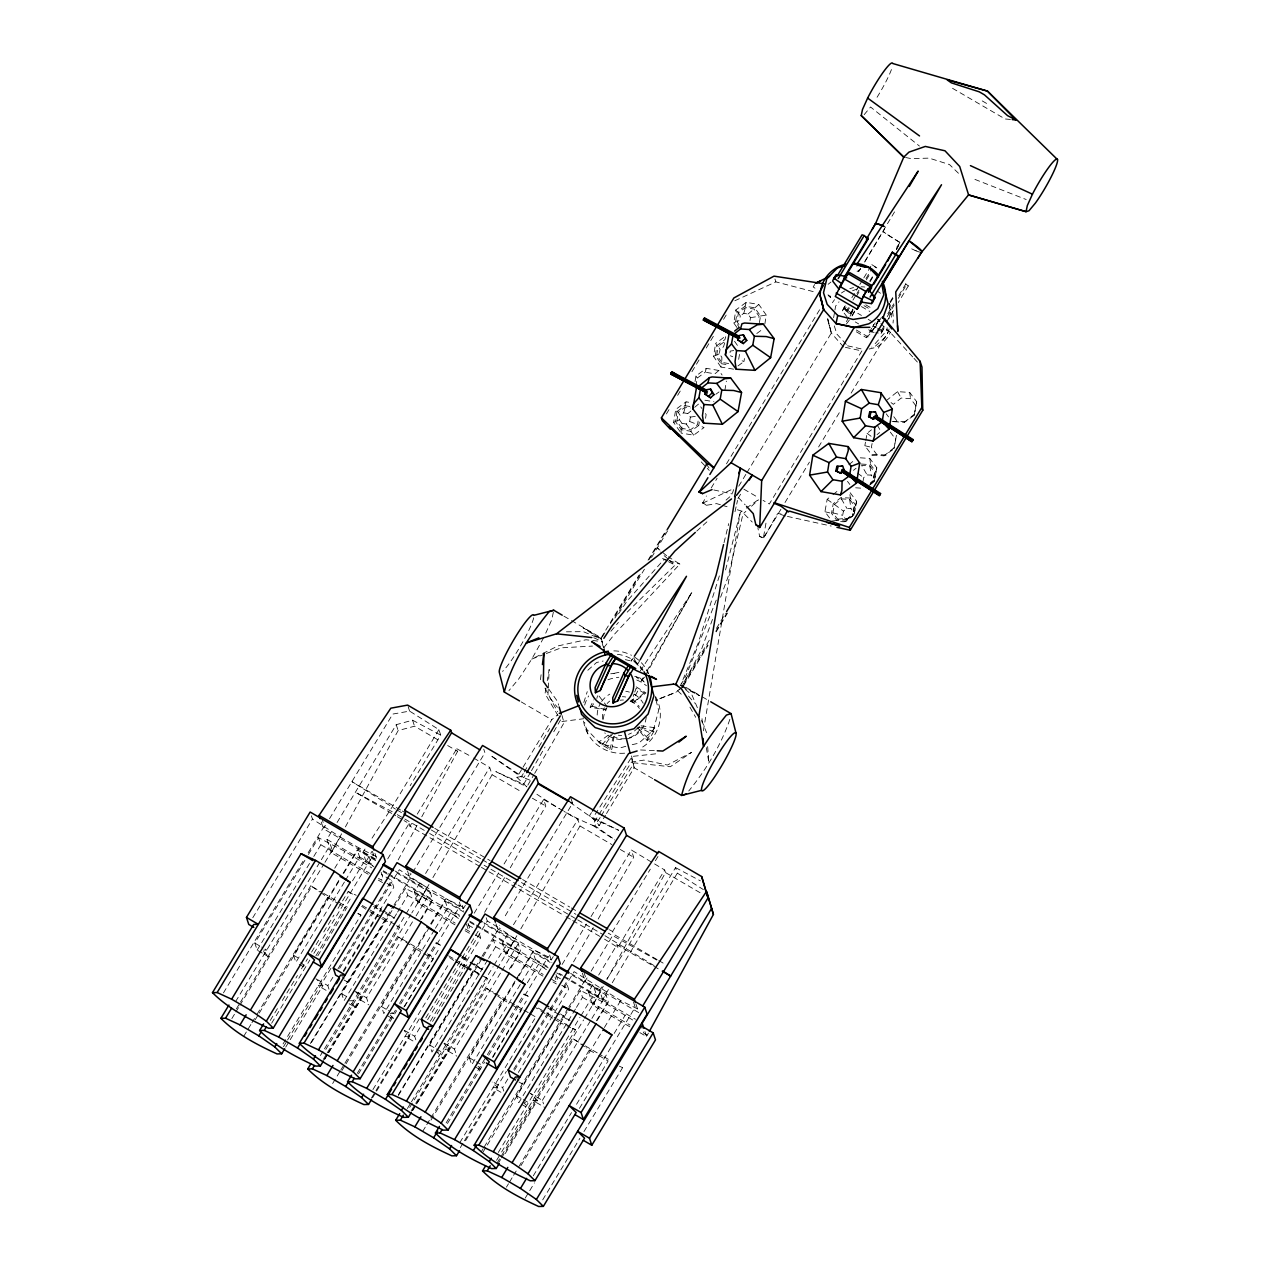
<?xml version="1.0" encoding="UTF-8"?>
<svg xmlns="http://www.w3.org/2000/svg" width="1270" height="1270" viewBox="0 0 1270 1270"><rect width="100%" height="100%" fill="white"/><g stroke="black" fill="none" stroke-linecap="round" stroke-linejoin="round"><path stroke-width="0.75" stroke-dasharray="5 3.75" d="M698.103 421.084L697.532 424.625L690.467 429.831L681.895 428.387L681.958 423.323L679.45 419.735L680.149 415.401L678.228 412.321L685.292 407.114L690.451 407.972M728.662 363.537L721.789 362.379L721.852 357.299L719.344 353.727L720.042 349.377L718.137 346.313L725.202 341.106L723.535 346.805L720.042 349.377M681.133 429.657L681.069 433.07L693.69 435.181L704.056 427.53L698.786 425.402L690.817 431.276L681.133 429.657L675.418 421.481L677.005 411.543L675.703 409.464L686.086 401.812L689.689 402.415M733.584 369.173L720.979 367.062L721.042 363.649L715.327 355.473L716.915 345.535L715.597 343.471L725.98 335.804L724.884 339.661L716.915 345.535M548.195 689.832L547.926 695.389L557.403 707.279M548.291 687.975L549.196 669.449L547.259 680.641M540.448 679.688L541.433 672.132M680.006 431.546L673.624 422.418L675.703 409.464M681.895 428.387L676.815 421.132L678.228 412.321M695.039 381.556L695.928 375.999L706.31 368.348L718.915 370.475L722.106 375.031M681.958 423.323L686.181 424.021L689.673 421.465L690.356 417.116L687.864 413.544L683.625 412.829L680.149 415.401M695.912 386.35L697.246 378.079L695.928 375.999M698.786 425.402L699.31 422.084M720.979 367.062L713.534 356.41L715.597 343.471M705.548 418.29L706.136 414.591L702.945 410.019M721.789 362.379L716.725 355.124L718.137 346.313M736.949 327.501L733.758 322.945L735.838 309.991L746.204 302.339L758.825 304.467L766.27 315.103L764.492 326.199M724.884 390.366L726.361 381.111M740.315 328.819L735.552 322.008L737.14 312.071L735.838 309.991M738.981 324.564L736.949 321.659L738.362 312.833L745.426 307.626L754.015 309.07L759.079 316.325L758.523 319.849M738.362 312.833L740.283 315.912L739.584 320.262L736.949 321.659M739.473 354.425L738.68 359.394L743.966 361.521L744.553 357.822M750.03 320.532L750.491 317.627L747.998 314.055L743.76 313.341L740.283 315.912M759.444 322.612L760.508 315.992L754.793 307.816L745.109 306.197L737.14 312.071M703.374 730.806L740.299 512.35L744.839 509.159M545.989 688.102L545.02 693.69L559.594 718.264M833.612 317.738L834.612 311.928M834.946 309.991L835.612 306.118L838.994 301.847M765.969 523.145L763.286 538.464L759.635 536.337L757.825 527.653M608.155 735.187L598.98 741.966L601.917 744.871L609.806 749.475L611.775 749.427L614.426 734.79M829.596 517.938L824.928 511.715L827.183 499.316L831.548 495.808M849.122 518.668L845.042 518.414L842.693 515.287L843.439 511.111L846.868 508.365L850.948 508.619L853.313 511.762L852.551 515.922L849.122 518.668L845.947 519.747L837.66 519.208L832.882 512.874L834.422 504.428L841.359 498.84L849.646 499.38L854.424 505.73L852.551 515.922M892.651 449.818L884.015 455.819L871.839 455.041L864.822 445.706L865.473 442.166M865.791 440.404L867.077 433.308L871.458 429.8M854.393 512.874L856.567 501.237L849.551 491.903L850.392 498.11L855.774 505.269M862.917 481.806L863.663 477.647L867.092 474.901L871.188 475.155L873.538 478.282L874.665 472.25L869.871 465.915L861.6 465.36L867.092 474.901M870.363 484.457L874.284 481.314L876.792 467.757L869.775 458.438L857.615 457.644M893.953 448.77L896.461 435.229L894.223 447.611L884.015 455.819M893.81 421.672L904.24 422.354L914.194 415.306L916.702 401.749L909.685 392.43L897.509 391.636L887.317 399.844M854.059 514.779L846.217 521.081L836.882 520.462L831.501 513.318L833.231 503.809L841.057 497.507L850.392 498.11M856.567 501.237L854.313 513.62L844.121 521.827L840.629 521.605M886.127 455.073L876.776 454.454L871.395 447.31L872.093 443.5M869.363 485.203L872.776 482.441L874.665 472.25M874.284 481.314L876.792 467.757M914.194 415.306L916.702 401.749M853.313 511.762L854.424 505.73M872.776 482.441L873.125 480.695L870.347 482.933M553.371 612.14L551.767 619.776L545.306 634.111M729.869 719.344C720.931 745.363 706.136 769.683 688.753 791.004M734.981 511.746L736.267 506.063M736.695 504.158L737.553 500.38M912.685 356.918L888.794 330.835L886.889 330.422L887.333 325.707M888.984 318.595L890.635 311.467L889.286 306.165M724.027 542.671L728.71 523.605M596.852 698.405L597.503 695.801M654.764 727.694L650.621 733.123L638.715 726.98L637.842 728.789L647.081 740.378L649.033 739.442L653.78 731.599L654.764 727.694L639.747 725.63M725.567 569.928L740.299 512.35M609.806 749.475L613.41 736.632M677.005 411.543L684.975 405.67L686.086 401.812M697.246 378.079L705.215 372.205L706.31 368.348M745.109 306.197L746.204 302.339M683.625 412.829L685.292 407.114M743.76 313.341L745.426 307.626M719.36 575.897L698.341 642.683L680.545 685.387L691.975 695.007L697.389 707.755M583.787 702.532L587.248 691.642M732.472 493.157L733.6 489.585M889.079 328.978L886.698 335.899L875.252 346.281L871.696 347.139M636.191 686.864L645.938 692.912L633.412 702.58L631.444 701.421L634.079 693.96M634.746 692.086L636.079 688.356L643.969 692.96L645.938 692.912M712.486 619.395L700.992 650.78L682.212 686.054M720.598 597.233L728.043 576.929L743.029 513.937L745.855 511.381M716.248 600.139L686.117 675.386L681.434 683.927M842.407 310.88L845.931 304.451L842.407 310.88L848.82 319.119M850.011 316.182L853.996 309.07M874.141 332.391L870.664 331.867L873.046 325.993L877.713 319.024L880.015 321.691M881.11 333.438L884.634 327.025L881.11 333.438L875.887 332.661M607.044 707.676L605.377 709.866L590.169 707.184L593.693 699.929M605.377 709.866L606.25 708.057M647.081 740.378L650.621 733.123M876.57 324.263L879.935 317.357M896.445 249.587L900.065 242.522A27.368 3.238 31.2 0 1 883.19 231.616A27.321 3.175 31.2 0 0 888.333 235.188M633.905 702.564L632.222 701.405L639.239 688.261M896.382 249.428L900.065 242.522L894.524 250.301M846.407 321.643L852.741 310.039M856.361 331.819L866.457 337.709L873.697 324.437M368.189 874.22L331.279 852.694L341.63 833.787M345.408 826.897L398.145 730.583L414.544 726.202L439.404 740.696M398.177 859.885L417.052 825.421M421.767 816.8L457.629 751.332L456.787 748.744L417.068 814.435M629.777 1026.763L592.868 1005.237L603.25 986.282M607.012 979.392L665.512 872.553L664.67 869.982L631.301 849.979L590.582 917.337M639.842 1032.637L646.557 1036.542L648.43 1033.097M854.631 311.007L852.011 315.77L843.994 309.197M640.286 659.559L637.413 664.75L633.174 656.908L631.158 661.114L633.285 657.86M543.687 637.699L531.686 659.241L518.97 678.609L508.952 690.626M644.509 677.132L641.128 681.212L636.333 676.958M645.477 675.402L691.785 592.487L638.508 673.64M372.856 865.68L366.046 861.695L371.808 851.551M563.515 976.852L602.663 999.68L608.425 989.52M612.267 982.758L677.339 873.141L675.529 867.616L628.698 945.086L606.854 978.948M641.128 681.212L643.08 677.799M646.97 670.973L691.785 592.487M530.495 772.398L523.7 784.257L495.84 771.62L526.844 786.876M531.463 770.715L545.036 746.998M553.768 731.758L560.562 719.899M455.025 924.862L418.116 903.335L428.974 884.476M432.911 877.618L492.109 774.732L489.712 767.413L473.011 757.666M484.632 912.352L505.349 876.348M510.286 867.775L545.798 806.037L543.655 799.513L503.73 864.521M542.941 976.122L506.016 954.596L516.874 935.736M520.811 928.878L580.009 825.992L577.882 819.467L564.197 811.482M573.516 961.898L593.249 927.608M598.186 919.035L633.698 857.298L631.301 849.979M894.54 211.899L864.505 262.017M527.812 785.193L533.686 775.065M534.67 773.382L564.039 722.789L561.975 715.423M523.272 773.636L521.319 776.986L490.537 755.428L523.827 777.653L525.796 774.319M524.256 771.969L527.193 766.953M538.909 746.903L549.672 728.52M570.976 798.37L572.579 803.259L503.634 918.543M252.793 917.734L312.452 819.055L311.293 815.546M223.456 992.886L304.117 859.441M308.166 852.757L324.342 825.992L322.04 818.975M374.952 853.376L377.126 860.044L323.437 828.738L325.469 825.373M329.549 818.642L392.748 714.073L409.607 711.105L438.912 729.631L440.722 735.155L410.178 785.685M262.255 953.103L257.159 950.135L254.857 943.102L307.435 856.139M308.435 854.456L318.548 837.74L344.932 851.36L371.681 867.839M257.159 950.135L312.753 858.139M313.769 856.472L320.85 844.756L318.548 837.74M331.279 852.694L326.914 839.343L333.01 829.246M337.074 822.515L396.224 724.678L412.575 720.201L440.722 735.155M235.601 1001.585L320.342 861.393M321.342 859.726L330.438 844.677L332.74 851.694M236.363 1008.888L239.427 1003.84M240.443 1002.157L323.961 863.997M324.977 862.314L340.249 837.041L312.452 819.055M231.854 1018.588L234.871 1013.603M235.887 1011.936L238.903 1006.951M239.903 1005.284L311.753 886.412L321.929 892.334M334.756 868.22L344.932 851.36M243.745 1036.272L250.92 1024.43M251.936 1022.731L256.032 1015.952M257.048 1014.27L327.676 897.446L321.31 893.032M344.408 882.031L295.878 962.311L293.576 955.278L339.074 880.015M343.122 873.331L357.267 849.916L375.952 860.806M255.159 1019.842L258.207 1014.793M259.223 1013.111L339.693 879.999M343.757 873.268L359.045 847.995L378.619 857.647M345.408 880.348L359.569 856.948L357.267 849.916M438.912 729.631L392.081 807.117L370.237 840.962M352.52 880.856L363.728 862.314M270.288 1020.413L278.336 1007.11M282.353 1000.458L297.434 975.519M301.45 968.867L307.515 958.85M311.579 952.119L319.707 938.657M323.786 931.942L333.947 915.114M338.01 908.383L348.186 891.556L356.235 895.271M271.637 1023.239L309.832 960.041M313.88 953.357L373.523 854.678L371.221 847.646M315.912 955.786L350.488 898.588M317.802 955.802L346.456 908.399L339.63 904.415M387.715 858.885L409.067 823.547L404.035 820.61M479.79 866.41L409.956 826.23L411.988 822.849M283.051 1043.94L360.95 915.083L357.553 913.114M283.496 1046.75L286.56 1041.686M287.576 1039.987L331.597 967.184M666.417 413.941L670.496 407.178M677.64 395.351L681.72 388.604M691.928 371.713L699.087 359.886M706.231 348.059L713.375 336.233M723.582 319.341L727.678 312.579M285.702 1047.147L322.897 985.615L315.944 978.71M328.978 989.171L327.835 985.647L332.883 977.297M337.947 968.931L391.525 880.285L381.333 874.347M339.646 968.375L399.304 869.712L427.101 887.666L411.813 912.94M343.265 970.931L393.811 887.317L391.525 880.285M343.599 971.852L381.46 909.209L374.634 905.224M465.36 905.319L463.328 908.685L409.639 877.379L411.67 874.014M412.686 872.331L484.934 752.792L483.743 749.141M310.309 1043.527L392.986 906.748M394.002 905.065L411.178 876.633L410.035 873.125M311.499 1042.479L385.175 920.575L390.001 922.798M396.573 913.797L344.011 1000.776L341.709 993.743L392.255 910.114M393.271 908.447L405.4 888.381L431.784 902.002L421.592 918.861M397.589 912.13L407.702 895.398L405.4 888.381M418.116 903.335L414.401 891.984L420.513 881.888M425.593 873.474L489.712 767.413M320.421 1055.545L323.437 1050.56M324.453 1048.893L405.162 915.384M406.162 913.701L417.29 895.318L419.576 902.335M325.803 1049.465L399.669 927.259L396.272 925.29M323.215 1059.529L326.263 1054.481M327.279 1052.798L410.797 914.638M324.421 1059.323L327.438 1054.338M328.438 1052.671L361.617 997.791L354.663 990.902M324.739 1059.244L327.755 1054.259M328.755 1052.592L398.605 937.038L425.736 952.865M367.697 1001.347L366.554 997.823L415.084 917.559M416.084 915.876L430.244 892.461L394.605 871.68M420.402 919.559L432.546 899.493L430.244 892.461M602.98 646.176L601.107 637.842L638.873 575.358M648.049 560.165L666.433 529.765M814.657 284.528L813.197 286.956L817.975 290.227M526.685 786.765L516.922 777.351L522.033 768.89M523.065 767.191L551.751 719.725L557.768 714.677M602.297 637.016L605.345 631.968M610.425 623.554L641.985 571.357M649.097 559.578L666.401 530.955M332.645 1083.532L339.804 1071.674M340.82 1069.991L343.9 1064.911M344.916 1063.212L414.512 948.087L411.337 945.88M614.902 618.045L644.414 569.214M651.542 557.435L667.829 530.495M341.995 1070.483L345.059 1065.435M346.075 1063.752L426.529 930.64M430.609 923.893L445.881 898.62L465.471 908.288M434.372 929.973L383.826 1013.587L381.524 1006.57L445.214 901.192L463.899 912.082M435.388 928.291L447.516 908.225L445.214 901.192M439.356 931.497L450.564 912.955L458.518 918.48M357.235 1073.356L395.462 1010.142M399.526 1003.411L436.134 942.848L442.579 945.817M720.392 504.746L716.629 503.618L706.374 505.285L702.723 503.142L706.39 495.983M711.248 487.934L717.106 478.266M726.488 463.836L821.103 307.292M358.489 1073.88L396.684 1010.682M400.733 1003.999L460.375 905.319L458.073 898.287M403.86 1007.062L438.436 949.865M404.638 1006.443L433.292 959.04L414.512 948.087M590.169 707.184L592.106 706.247L594.947 701.532M864.616 262.08L884.682 228.87M474.202 913.193L498.618 872.855M372.92 1089.596L447.786 965.724M853.059 309.896L851.059 313.214L847.392 311.261L844.852 309.277L846.852 305.959M851.852 297.704L858.837 286.131M859.838 284.48L862.838 279.527M863.838 277.876L870.839 266.303M738.743 486.172L745.855 474.393M746.871 472.71L831.294 333.058L827.675 318.818M844.852 309.277L846.979 309.991L848.979 306.689M852.964 300.085L855.964 295.116M856.964 293.465L858.965 290.163M865.949 278.59L871.95 268.684M371.443 1098.042L419.544 1018.461M847.392 311.261L849.392 307.943M856.377 296.386L859.377 291.417M866.362 279.844L870.363 273.24M372.554 1097.788L375.571 1092.803M376.571 1091.136L409.734 1036.256L404.177 1030.732M851.059 313.214L852.805 309.118M869.791 281.019L872.792 276.066M870.045 281.797L873.046 276.844M415.83 1039.812L414.687 1036.288L420.751 1026.255M425.799 1017.905L478.377 930.926L480.663 937.958L430.117 1021.572M852.011 315.992L854.726 311.515L861.441 315.436M427.609 1019.683L487.267 921.004L486.108 917.48M432.562 1021.445L468.392 962.184M553.26 956.58L551.228 959.945L497.538 928.64L499.57 925.274M398.272 1094.819L480.965 958.04M481.965 956.374L499.158 927.941L487.267 921.004M398.415 1095.454L473.123 971.852L479.568 974.836M487.569 960.072L431.975 1052.068L429.673 1045.035L482.251 958.072M483.251 956.405L493.363 939.673L519.747 953.31L509.572 970.153M488.585 958.405L495.665 946.706L493.363 939.673M506.016 954.596L502.317 943.245L509.429 931.466M513.493 924.735L577.882 819.467M866.457 337.709L872.061 331.724L881.142 316.706M890.127 301.831L894.128 295.212M881.396 317.484L875.395 327.39L875.141 326.612M890.381 302.609L893.381 297.64M861.885 350.901L769.334 504L763.079 500.364M407.4 1108.504L410.416 1103.519M411.417 1101.868L493.125 966.676M494.141 965.009L505.254 946.61L507.555 953.627M887.825 313.69L893.81 303.784M898.811 295.513L905.796 283.94L902.129 281.988M887.238 316.611L894.223 305.038M898.223 298.418L906.208 285.21L908.336 285.925L898.334 302.45M637.842 728.789L639.508 726.599M409.718 1107.408L487.617 978.551L482.521 975.582M881.348 330.549L885.349 323.945M886.349 322.294L893.35 310.721M411.178 1110.821L515.064 938.974L499.158 927.941M412.369 1110.599L415.385 1105.614M416.385 1103.947L449.564 1049.083L443.992 1043.559M412.702 1110.551L486.569 988.346L493.363 992.299M780.939 509.238L763.286 538.464L777.653 513.572L783.574 514.239M455.644 1052.624L454.501 1049.115L500.999 972.185M502.015 970.502L518.192 943.753L484.251 923.957M785.019 502.507L809.434 462.105M818.594 446.961L840.978 409.94M851.138 393.113L888.794 330.835M509.365 969.169L520.494 950.77L518.192 943.753M709.295 640.207L681.815 685.657L699.5 695.674L682.212 686.895L707.66 644.795M716.407 628.428L725.567 613.267M715.788 631.333L726.996 612.807M536.892 794.242C555.276 806.593 574.342 818.372 595.122 826.246L599.329 825.421L605.472 815.245M606.504 813.546L634.174 767.778L631.523 755.904M683.514 685.895L708.009 645.366M716.169 631.857L727.408 613.283M422.656 1131.443L425.736 1126.363M426.752 1124.664L429.816 1119.584M430.847 1117.902L502.491 999.379L497.713 996.061M430.99 1120.092L533.86 949.928L551.736 958.596M520.224 984.552L471.694 1064.832L469.408 1057.799L517.922 977.519M518.938 975.852L533.098 952.437L550.069 962.342M521.24 982.885L535.384 959.469L533.098 952.437M527.336 982.789L538.543 964.263L546.497 969.772M446.119 1122.934L486.378 1056.322M487.394 1054.64L524.002 994.077L530.447 997.061M447.469 1123.505L484.648 1061.99M488.696 1055.291L548.338 956.612M492.744 1056.624L526.304 1001.109M492.617 1057.735L521.271 1010.333L511.032 1004.364M562.102 964.454L586.518 924.084M459.883 1142.555L534.749 1018.715M460.327 1147.588L463.407 1142.508M464.423 1140.809L506.381 1071.404M465.534 1140.762L497.713 1087.549L492.141 1082.04M503.793 1091.105L502.65 1087.596L508.714 1077.547M513.763 1069.197L566.341 982.218L568.627 989.251L518.081 1072.88M514.461 1070.324L574.103 971.645L620.697 1000.569L640.286 1010.237M657.13 959.612L613.505 934.164L612.632 931.497L650.303 869.188M655.383 860.758L658.447 855.71M481.108 1152.128L483.108 1148.794M484.124 1147.128L567.801 1008.682M568.817 1007.015L586.01 978.583L583.708 971.55M638.731 1012.587L585.025 981.265L587.058 977.916M591.137 971.185L613.505 934.164M575.437 1009.047L518.827 1102.709L516.525 1095.677L567.071 1012.063M568.087 1010.38L580.215 990.314L606.6 1003.935L633.333 1020.413M483.219 1151.779L486.283 1146.699M487.315 1145L561.007 1023.096L570.659 1027.557M576.453 1007.38L582.517 997.347L580.215 990.314M592.868 1005.237L588.502 991.886L594.598 981.789M598.662 975.058L616.966 944.785L652.208 965.327M604.52 939.133L617.839 947.452L664.67 869.982M498.269 1152.509L579.977 1017.318M580.993 1015.651L592.106 997.252L594.392 1004.268M496.586 1160.304L500.618 1153.652M501.618 1151.985L575.485 1029.795L572.087 1027.811M497.014 1163.145L583.581 1019.937M584.597 1018.254L601.917 989.616M498.554 1162.86L500.555 1159.526M501.571 1157.859L573.421 1038.987L583.597 1044.924M505.269 1153.525L537.432 1100.312L530.479 1093.422L542.369 1100.36L543.528 1103.868M542.369 1100.36L590.899 1020.08M591.915 1018.397L606.06 994.981L570.42 974.201M596.408 1020.794L606.6 1003.935M597.233 1020.413L608.362 1002.014L606.06 994.981M506.428 1187.164L508.476 1183.767M509.508 1182.084L512.572 1177.004M513.588 1175.306L517.684 1168.543M518.716 1166.844L589.328 1050.02L586.153 1047.813M520.89 1165.685L603.377 1029.208M604.393 1027.525L620.697 1000.569M614.172 1033.431L625.38 1014.905M533.305 1175.814L571.5 1112.615M576.548 1104.265L635.19 1007.253L633.46 1001.982M525.224 1198.118L534.432 1182.878M579.453 1108.377L608.108 1060.974L597.868 1055.005M542.703 1199.848L579.898 1138.317M583.962 1131.586L622.602 1067.673L619.22 1065.689M737.981 498.475L742.077 491.792M600.091 817.515L594.916 825.786L614.362 839.406M601.123 815.848L634.206 762.857L670.29 766.747L691.483 752.427L667.401 765.048L643.874 760.095L631.428 762.095L592.423 825.119L614.601 839.93M591.471 812.609L589.407 815.896L618.681 830.294L592.55 818.515L632.111 756.428L656.384 753.761M366.046 861.695L362.966 852.249L366.077 847.407M602.663 999.68L599.583 990.219L602.694 985.393M618.49 613.807L627.047 601.107L663.845 559.625M860.488 268.668L858.52 271.526L855.789 270.843M860.6 268.732L858.631 271.589L856.885 266.51M598.98 741.966L605.076 744.792L612.743 733.631M846.28 324.152L849.233 320.262M603.822 647.7L614.823 633.809L679.863 564.102L668.258 556.784M864.171 114.649L870.553 107.013L919.448 146.066M610.902 631.253L618.411 622.443M627.189 612.156L675.1 565.086L669.623 560.356M828.231 295.513L830.691 297.656L830.326 296.497L832.914 293.529M875.173 343.646L886.889 330.422M601.917 744.871L611.949 733.647M870.664 331.867L873.871 328.517L878.221 320.58L877.713 319.024M696.738 531.13L708.39 520.478M751.507 506.238L758.555 499.824M633.412 702.58L643.969 692.96M726.059 500.11L731.901 494.935M587.819 670.258L596.598 662.48L603.155 661.035M680.498 688.419L675.989 692.213L655.907 700.135M679.117 689.753L683.625 685.959L700.564 695.833M754.793 307.816L758.825 304.467M718.915 370.475L714.883 373.824L705.215 372.205M694.658 407.289L698.69 403.939L701.881 408.495M747.998 314.055L754.015 309.07M687.864 413.544L690.864 411.036M845.947 519.747L852.884 514.159M915.908 405.797L910.526 398.637L901.192 398.034L893.366 404.32L890.333 402.082M877.046 434.642L879.65 432.546M848.868 464.677L854.694 459.994M904.24 422.354L914.448 414.147M853.456 470.329L856.075 468.233M833.009 494.633L837.375 491.109M870.172 483.679L874.554 480.155M828.119 284.305L830.945 282.051M756.777 333.518L762.714 329.152M738.029 365.903L743.966 361.521M715.82 394.287L719.01 391.938M746.347 508.111L758.46 499.602M716.725 355.124L719.344 353.727M676.815 421.132L679.45 419.735M733.758 322.945L735.552 322.008M713.534 356.41L715.327 355.473M673.624 422.418L675.418 421.481M702.723 503.142L733.6 488.601M734.822 300.768L775.875 281.876L815.149 292.1M632.222 744.649L638.778 743.204L653.431 730.234L658.638 710.359L656.019 700.199L676.1 692.277M544.481 654.225L531.574 659.178L557.863 645.954L585.978 639.762L602.123 641.556M546.338 653.51L561.086 647.843L592.503 646.081M852.599 290.735L857.742 288.782M844.121 521.827L846.217 521.081M625.824 746.284L619.395 748.157L600.488 743.791L586.311 728.869L584.613 722.265M869.109 349.044L876.443 347.266A32.814 32.306 -18.1 0 0 890.381 332.232M614.029 673.354L620.712 671.973M516.922 777.351L521.113 776.526L531.701 780.907M760.508 315.992L766.27 315.103M750.491 317.627L759.079 316.325M733.695 350.568L730.266 351.091L729.567 355.441L732.726 356.711M690.356 417.116L698.944 415.798M610.711 673.783L614.14 673.417M561.911 721.519L583.692 718.725M892.064 421.561L906.351 421.592M871.839 455.041L876.776 454.454M831.929 521.049L836.882 520.462M837.66 519.208L845.042 518.414M348.948 1000.808L353.6 1000.681M497.713 1087.549L493.062 1087.676L504.936 1094.613M263.652 950.119L266.748 950.039L261.652 947.071M322.897 985.615L318.23 985.742L330.121 992.68M361.617 997.791L356.949 997.918L368.856 1004.856M390.319 1013.587L393.43 1013.492L388.318 1010.523M409.734 1036.256L405.082 1036.383L415.274 1042.337M449.564 1049.083L444.897 1049.21L456.803 1056.132M537.432 1100.312L532.781 1100.439L544.671 1107.376M566.42 631.809L583.327 631.65L601.361 639.207M640.556 749.967L655.399 750.681M861.282 464.042L870.633 464.63L876.014 471.805M855.647 487.807L862.6 488.251M1010.46 119.443L1005.11 118.967L952.659 88.392L950.817 85.55M721.042 363.649L728.774 364.95M704.913 400.209L713.915 401.717M684.975 405.67L690.785 406.638M680.228 685.371L683.625 685.959M905.589 157.496L911.082 158.607L929.148 158.131L949.484 164.56L960.723 175.466M845.407 347.345L861.997 350.964M713.867 489.982L732.155 493.903M785.511 515.969L777.653 513.572M787.416 516.398L831.199 526.066M847.614 345.821L862.806 349.25M625.332 659.638L634.905 661.892L642.62 670.02M864.822 445.706L871.395 447.31M824.928 511.715L831.501 513.318M832.882 512.874L842.693 515.287M592.106 706.247L605.853 709.628M722.281 505.301L729.806 507.54M737.346 509.778L741.108 510.889L752.253 522.065M634.762 676.354L640.191 678.085L644.271 682.038M667.258 560.086L661.861 558.371L666.829 560.88M669.068 560.657L679.863 564.102M871.839 264.652L878.046 268.573L874.363 266.637M641.286 727.218L653.78 731.599M877.395 329.819L882.713 331.772M974.931 179.403L1026.208 199.533M689.673 421.465L697.532 424.625M886.508 329.263L892.524 334.01M759.635 536.337L763.048 537.75M593.788 637.746L601.789 641.461M632.222 701.405L630.698 700.691L631.444 701.421M396.446 925.782L399.669 927.259M357.727 913.606L360.95 915.083M572.262 1028.303L575.485 1029.795M619.379 1066.181L622.602 1067.673M873.046 325.993L876.125 327.501M877.665 328.247L882.301 330.517M668.48 561.721L675.1 565.086M675.529 867.616L700.357 880.824M392.224 811.752L355.378 792.242L395.653 815.721M656.828 960.056L608.266 933.18M464.852 966.47L456.089 961.834L464.582 966.883M466.598 967.407L480.6 974.836M482.362 975.757L487.617 978.551M456.787 748.744L469.662 755.713M609.409 929.751L612.632 931.497M982.25 100.917L987.441 103.95M865.743 304.816L872.474 308.737M863.997 305.673L870.712 309.594M861.441 306.578L869.855 311.467M868.172 319.357L873.204 322.294M855.25 321.913L858.615 323.882M868.696 329.755L872.061 331.724M856.361 330.025L868.124 336.883M743.839 489.14L758.476 497.681M563.912 616.156L601.218 637.905M702.262 696.833L709.041 700.786M521.256 701.929L551.751 719.725M652.812 778.637L634.174 767.778L630.634 755.015M569.15 801.259L572.579 803.259M543.655 799.513L559.054 808.482M447.675 745.538L457.629 751.332M665.512 872.553L701.977 893.81M492.109 774.732L522.303 792.337M532.368 798.211L545.798 806.037M580.009 825.992L611.886 844.582M620.284 849.471L633.698 857.298M434.769 828.326L490.125 860.6M522.589 879.538L569.627 906.971M571.309 907.955L576.342 910.876M400.574 810.006L351.917 781.637L395.478 809.101M402.257 810.99L405.606 812.943M658.812 960.596L663.845 963.517M397.192 810.085L402.288 813.07M431.228 829.945L480.6 858.726M482.298 859.726L487.41 862.695M521.446 882.555L575.929 914.321M397.288 814.626L427.926 832.485M429.625 833.485L482.409 864.251M484.108 865.251L489.204 868.22M490.918 869.22L516.445 884.11M518.144 885.095L569.214 914.876M570.913 915.86L576.024 918.845M577.723 919.845L603.266 934.72M604.964 935.72L656.542 967.073M397.335 816.705L402.368 819.642M653.891 966.295L660.591 970.216M481.473 867.378L564.34 915.702M566.023 916.686L571.056 919.623M572.722 920.591L601.17 937.181M340.249 837.041L359.045 847.995M362.966 852.249L376.587 860.187M395.303 871.109L463.391 910.812M483.822 922.734L551.91 962.438M570.643 973.36L599.583 990.219M359.569 856.948L371.459 863.87L369.173 856.853M383.334 870.791L386.731 872.776M388.429 873.76L432.546 899.493M447.516 908.225L459.407 915.162M469.582 921.099L474.678 924.068M476.377 925.052L520.494 950.77M535.384 959.469L547.275 966.406M559.149 973.328L562.547 975.296M564.245 976.297L608.362 1002.014M383.08 871.633L459.676 916.305M469.884 922.258L474.996 925.227M476.694 926.227L548.195 967.915M556.704 972.884L561.816 975.852M326.914 839.343L373.888 866.743M588.502 991.886L635.476 1019.27M414.401 891.984L458.025 917.416M502.317 943.245L547.608 969.661M468.17 924.989L473.265 927.957M556.149 976.281L562.943 980.25M320.85 844.756L370.062 873.458M378.539 878.396L381.937 880.38L380.778 876.871M387.032 883.349L393.811 887.317M407.702 895.398L455.2 923.099M465.376 929.037L473.869 933.99M475.567 934.99L480.663 937.958M495.665 946.706L543.179 974.407M551.656 979.345L556.752 982.313L555.022 977.043M561.832 985.282L568.627 989.251M582.517 997.347L630.047 1025.065M647.001 1034.955L643.62 1032.97L641.286 1025.938M378.254 880.094L384.969 883.999M465.09 930.735L470.122 933.672M553.006 981.996L556.355 983.948M462.582 956.5L469.408 960.485M550.45 1007.745L557.276 1011.73M348.186 891.556L354.965 895.509M373.618 906.399L383.794 912.32M385.493 913.321L393.97 918.258M436.134 942.848L441.214 945.817M461.566 957.675L468.36 961.628M470.059 962.628L481.917 969.55M524.002 994.077L530.797 998.045M547.751 1007.935L569.801 1020.778M362.347 905.51L381.016 916.384M382.699 917.369L394.573 924.29M448.612 955.802L453.692 958.771M455.39 959.755L465.566 965.692M467.265 966.676L480.822 974.598M538.178 1008.031L544.957 1011.984M546.656 1012.968L555.133 1017.921M556.832 1018.905L570.405 1026.827M369.808 911.606L380.048 917.591M381.762 918.575L385.175 920.575M466.296 967.867L473.123 971.852M552.45 1018.111L535.845 1007.729M554.164 1019.111L561.007 1023.096M323.628 893.334L347.377 907.177M427.434 953.865L434.229 957.818M495.062 993.283L522.192 1009.11M523.891 1010.11L528.987 1013.063M530.669 1014.063L535.765 1017.032M585.295 1045.909L602.25 1055.799M603.948 1056.783L609.044 1059.751M327.676 897.446L337.915 903.414M502.491 999.379L509.318 1003.363M589.328 1050.02L596.154 1054.005M344.091 980.027L347.488 981.996L341.932 976.487M518.922 1081.961L522.319 1083.945L516.747 1078.42M293.576 955.278L300.371 959.247M356.362 991.886L366.554 997.823M381.524 1006.57L386.62 1009.539M444.309 1043.162L454.501 1049.115M469.408 1057.799L474.504 1060.783M476.202 1061.768L481.298 1064.736M299.276 964.295L306.07 968.248M387.223 1015.571L394.017 1019.54M475.091 1066.816L480.187 1069.784M254.857 943.102L259.953 946.071M317.643 979.71L327.835 985.647M341.709 993.743L350.202 998.696M404.479 1030.351L414.687 1036.288M429.673 1045.035L434.769 1048.004M436.467 1049.004L441.563 1051.973L436.912 1052.1L443.865 1059.005L438.769 1056.021M494.157 1082.643L502.65 1087.596M516.525 1095.677L521.621 1098.661M523.319 1099.645L528.415 1102.614L523.764 1102.741L530.717 1109.647L522.224 1104.694M263.954 954.087L269.049 957.056L263.493 951.547M349.107 1003.744L355.886 1007.697L350.329 1002.189M601.266 638.699L583.12 627.777L601.678 639.921M888.301 235.172L900.176 242.602M569.976 802.354L592.471 818.134L599.329 825.421M666.607 555.736L657.32 547.894L661.686 553.149M677.339 873.141L703.374 889.603M846.979 309.991L850.805 312.436M462.185 956.866L468.789 961.057M470.44 962.104L482.013 969.423M605.076 744.792L611.775 749.427M560.467 1013.936L570.008 1020.556M474.186 963.803L482.14 969.312M573.421 1038.987L584.565 1046.702M383.048 910.304L394.192 918.035M449.564 957.596L454.342 960.898M486.569 988.346L496.125 994.966M361.617 906.304L366.395 909.622M398.605 937.038L409.734 944.769M311.753 886.412L319.722 891.921M843.597 307.943L851.186 313.261M827.992 294.799L830.326 296.497M702.485 502.428L706.374 505.285M867.077 433.308L871.617 436.674M827.183 499.316L833.231 503.809M857.663 473.186L863.663 477.647M834.422 504.428L843.439 511.111M905.796 283.94L908.336 285.925M664.162 555.641L668.258 559.181M677.688 690.769L681.561 694.515M640.08 678.021L644.16 681.974M478.028 1066.244L480.806 1069.007M390.16 1015L394.335 1019.143M300.815 962.342L306.387 967.867M638.318 728.551L649.033 739.442M634.794 661.829L642.509 669.957M701.231 461.915L709.279 470.44M880.888 323.469L884.888 327.803M738.489 497.602L745.204 504.889M914.003 358.362L917.988 362.712M846.28 344.36L836.93 334.153L834.072 325.199M843.582 346.964L831.294 333.058L827.468 318.834M688.562 696.119L694.611 703.104M599.011 696.024L607.282 706.692M893.778 416.703L897.017 420.989M886.222 413.798L888.555 416.909M890.302 432.102L895.683 439.261M847.487 481.362L849.836 484.473M686.181 424.021L690.467 429.831M690.817 431.276L693.69 435.181M548.846 689.165L557.641 701.611L558.673 705.215M734.552 341.281L739.315 348.107M706.231 463.899L709.231 468.265M841.359 498.84L846.868 508.365M897.509 391.636L901.192 398.034M877.284 425.101L880.951 431.498M689.928 707.152L695.69 717.296M544.957 688.134L557.562 711.787M701.675 720.519L706.612 732.695M774.938 279.003L775.875 281.876M646.89 670.179L647.986 673.497M586.311 728.869L587.994 734.044M616.966 944.785L617.839 947.452M636 1004.237L638.175 1010.92M644.922 1031.542L646.557 1036.542M594.169 988.06L596.471 995.077M582.311 972.931L585.025 981.265M549.64 955.072L551.228 959.945M556.006 974.55L558.117 981.043M495.951 923.766L497.538 928.64M408.13 706.596L409.607 711.105M412.575 720.201L414.544 726.202M462.264 905.447L463.328 908.685M468.09 923.29L470.741 931.402M466.471 923.988L468.773 931.021M396.224 724.678L398.145 730.583M409.067 823.547L409.956 826.23M407.511 870.887L409.639 877.379M381.143 872.331L383.334 878.999M321.262 822.055L323.437 828.738M601.107 637.842L604.742 650.669M827.786 318.897L831.405 333.121M655.352 697.452L656.019 700.199M888.905 303.657L892.064 320.342M706.295 747.617L708.882 762.572L707.596 745.76M869.871 465.915L871.188 475.155M849.646 499.38L850.948 508.619M909.685 392.43L910.526 398.637M869.775 458.438L870.633 464.63M702.024 718.677L702.246 722.63M891.429 69.564A30.623 4.08 -59.8 0 1 875.57 99.631M919.75 252.143A27.321 3.191 31.2 0 1 911.685 248.825A27.368 3.238 31.2 0 0 919.671 252.111M655.479 696.436A38.64 38.036 -18.1 0 1 640.477 748.363M624.665 753.189A38.64 38.036 -18.1 0 1 583.168 716.883M584.644 705.104A38.64 38.036 -18.1 0 1 588.661 695.944M607.933 679.799A38.64 38.036 -18.1 0 1 618.808 677.275M636.762 680.006A38.64 38.036 -18.1 0 1 646.462 685.768M613.807 650.875A38.64 38.036 -18.1 0 1 631.476 655.272M634.667 657.146A38.64 38.036 -18.1 0 1 648.637 673.656M889.19 303.181A32.814 32.306 -18.1 0 1 893.032 323.056M832.437 302.752A32.814 32.306 -18.1 0 1 834.549 299.688M841.486 293.005A32.814 32.306 -18.1 0 1 844.645 291.005M849.805 288.687A32.814 32.306 -18.1 0 1 853.551 287.607M861.092 286.798A32.814 32.306 -18.1 0 1 864.822 287.036M877.395 291.243A32.814 32.306 -18.1 0 1 880.491 293.291M533.67 617.792A33.544 4.477 -59.8 0 1 520.636 645.747A33.544 4.477 -59.8 0 1 502.555 671.385M617.363 654.32A35.37 34.814 -18.1 0 1 643.128 670.258M646.224 717.185A24.606 24.225 -18.1 0 1 624.935 739.267M621.332 739.489A24.606 24.225 -18.1 0 1 604.742 732.917M597.17 715.058A24.606 24.225 -18.1 0 1 600.678 702.945M601.647 701.469A24.606 24.225 -18.1 0 1 609.806 694.134M625.761 691.261A24.606 24.225 -18.1 0 1 629.396 692.118M634.381 694.325A24.606 24.225 -18.1 0 1 643.223 703.262M637.953 727.313A19.685 19.383 -18.1 0 1 628.459 734.362M621.697 735.505A19.685 19.383 -18.1 0 1 618.315 735.187M602.599 719.28A19.685 19.383 -18.1 0 1 604.361 707.723M607.155 703.532A19.685 19.383 -18.1 0 1 609.663 701.119M622.348 696.69A19.685 19.383 -18.1 0 1 625.729 697.008M632.142 699.357A19.685 19.383 -18.1 0 1 639.207 706.517M639.969 729.234A19.685 19.383 -18.1 0 1 614.458 736.917M603.456 719.264A19.685 19.383 -18.1 0 1 606.25 709.581M620.062 700.262A19.685 19.383 -18.1 0 1 623.443 700.008M630.174 701.231A19.685 19.383 -18.1 0 1 639.429 708.438"/><path stroke-width="1.5" d="M849.582 475.71L842.074 481.251L841.899 490.283L840.454 494.919L821.007 491.601L809.609 475.139L812.832 455.216L828.786 443.405L848.201 446.611L859.726 463.042L856.536 483.092L840.454 494.919M874.665 427.323L865.537 425.799L860.155 418.084L861.647 408.718L869.156 403.177L878.284 404.717L883.682 412.417L882.174 421.783L874.665 427.323L874.49 436.356L873.046 441.007L853.615 437.674L842.2 421.211L845.423 401.288L861.377 389.477L880.793 392.684L892.318 409.115L889.127 429.165L873.046 441.007M891.778 328.946L882.507 317.04L884.984 319.167L759.698 527.526L761.667 480.568L854.218 327.454L868.791 323.818A32.814 32.306 -18.1 0 0 882.38 281.337M696.42 388.08L692.801 408.813L703.628 423.148L722.36 424.259L738.045 411.591L741.553 392.525L730.822 378.174L712.057 376.936L709.343 377.682L696.42 388.08L700.532 388.795L698.897 397.764L693.563 403.781L692.801 408.813M542.417 664.575L543.893 653.256L543.354 681.387L547.751 687.61M698.897 397.764L703.977 404.511L702.453 415.592L703.628 423.148M731.504 343.852L736.568 350.583L735.044 361.68L736.219 369.221L754.952 370.348L770.636 357.68L774.144 338.614L763.413 324.247L744.664 323.009L741.934 323.755L740.505 328.946L733.123 334.867L731.504 343.852L726.154 349.869L725.392 354.901L736.219 369.221M842.074 481.251L832.945 479.711L827.564 472.011L829.056 462.645L836.565 457.105L845.693 458.645L851.075 466.344L849.884 473.837M703.135 738.457L703.58 746.363L698.786 716.788L735.251 496.887M703.977 404.511L712.787 405.082L720.169 399.145L721.789 390.176L716.725 383.429L707.914 382.857L702.008 387.604M736.568 350.583L745.379 351.155L752.761 345.218L754.396 336.264L749.316 329.517L740.505 328.946M725.392 354.901L729.012 334.153L733.123 334.867M734.631 496.522L740.442 468.185L738.727 473.535M519.557 700.945L504.317 692.055C511.762 662.162 529.876 635.381 549.132 611.68L553.768 610.235L562.213 615.172M861.219 115.57L903.764 157.131L861.219 115.57L862.489 109.49L867.632 98.076A30.623 4.08 -59.8 0 1 892.699 63.5L987.473 91.107L1057.513 159.607A30.623 4.08 -59.8 0 1 1035.368 203.121L1029.002 210.756L1026.049 211.677L968.613 194.945L959.707 166.481L944.975 150.781L925.322 146.431L908.955 152.13L903.764 157.131L875.268 224.345A27.321 3.175 31.2 0 1 883.761 226.282M869.839 327.311L854.218 327.454L836.025 323.58L837.708 315.5L827.183 304.356L823.516 292.783L826.738 278.924L837.422 267.906L844.502 265.954M835.835 470.837L836.898 466.36L842.629 466.042L844.328 470.313L840.883 473.297L835.835 470.837L840.883 473.297M837.073 470.868L838.152 466.376L836.898 466.36M868.616 416.608L869.68 412.131L875.411 411.813L877.11 416.084L873.665 419.052L868.616 416.608L873.665 419.052M869.855 416.623L870.934 412.147L869.68 412.131M723.567 544.592L716.089 575.104L683.466 667.274L675.656 684.53L681.514 688.911L698.786 716.788M707.12 393.208L670.766 374.047L671.1 372.713L672.02 371.951L706.66 390.207M737.981 338.376L703.358 320.119L703.691 318.786L704.612 318.024L739.251 336.28M868.664 292.036L871.649 285.417L849.789 272.669L844.01 278.733L835.279 296.466L857.139 309.213L862.378 301.403M857.139 309.213L865.854 291.481L871.649 285.417M705.136 394.113L706.263 389.779L710.597 389.033L713.978 394.652L710.581 397.796L705.136 394.113L710.581 397.796M737.918 339.884L739.045 335.55L743.379 334.804L746.76 340.423L743.363 343.567L737.918 339.884L743.363 343.567M707.914 382.857L709.343 377.682M845.693 458.645L848.233 450.691L848.201 446.611M878.284 404.717L880.84 396.764L880.793 392.684M882.888 318.183L888.095 303.689L883.888 287.226L881.872 285.131L908.939 240.76L921.972 251.571L917.845 258.239M600.218 690.547L611.426 665.655L616.125 657.892L611.013 654.907L606.314 662.67L595.106 687.562L595.424 692.737L600.218 690.547L602.186 685.641M617.823 700.802L629.031 675.91L633.73 668.147L628.618 665.162L623.919 672.925L612.711 697.817L613.029 703.008L617.823 700.802L630.063 672.941M846.614 278.003L846.106 276.447L836.184 274.622L833.85 278.114L832.66 281.051L839.073 289.29M839.66 287.83L846.106 276.447M863.298 296.164L860.917 302.038L871.363 303.625L872.966 301.942L874.887 297.196L867.966 289.195L863.298 296.164L872.553 300.688L874.887 297.196M871.363 303.625L872.553 300.688M880.11 494.586L842.105 470.392L841.264 471.44L879.284 495.633L880.11 494.586L880.539 493.538L842.534 469.344M911.876 441.722L873.776 417.116L911.876 441.722L913.146 439.626L875.125 415.417M595.424 692.737L607.647 665.639L613.442 656.034M602.853 684.006L612.457 662.686L616.125 657.892M613.029 703.008L625.253 675.894L631.047 666.29M1057.513 159.607A30.623 4.08 -59.8 0 0 1032.447 194.199L1027.319 205.597L1026.049 211.677L968.518 194.897L922.083 251.65A27.321 3.191 31.2 0 0 909.018 240.824L941.514 184.737L896.033 253.841M649.383 1031.383L713.422 914.432L706.628 891.667L713.422 914.432M834.247 279.368L836.438 275.399M640.286 659.559L686.483 576.294L634.349 656.225M872.284 229.394L875.157 224.282L877.538 223.806L883.968 226.473M909.304 186.404L918.146 171.101L856.456 264.906M866.378 239.204L875.157 224.282M526.78 772.652L560.245 715.915M466.376 903.637L538.369 783.304L536.226 776.78L482.536 745.474L405.924 866.029L406.987 869.267M253.857 927.402L248.761 924.433L246.459 917.4L310.15 812.038L383.127 854.583L385.413 861.616L321.723 966.978L313.23 962.025M321.723 966.978L319.437 959.945L307.53 953.024L314.484 959.914L273.288 1028.097L268.621 1028.224C248.539 1018.969 228.219 1008.428 212.487 992.648L253.698 924.465L258.35 924.338L246.459 917.4M212.487 992.648L217.138 992.521L301.069 853.678L315.563 860.377L334.343 871.331L350.25 882.364L266.319 1021.191L273.288 1028.097M217.138 992.521L231.632 999.204L315.563 860.377M284.702 1048.798L281.686 1053.798L277.019 1053.925C256.937 1044.67 236.617 1034.129 220.885 1018.334L228.933 1005.046M220.885 1018.334L225.536 1018.207L231.569 1008.237M225.536 1018.207L240.03 1024.906L246.142 1014.793M266.319 1021.191L250.428 1010.158L334.343 871.331M323.421 1060.99L320.405 1065.975L315.738 1066.101C295.672 1056.846 275.336 1046.305 259.604 1030.526L263.62 1023.874M281.686 1053.798L274.733 1046.893L258.826 1035.86L260.858 1032.494M259.604 1030.526L264.271 1030.399L266.271 1027.065M381.206 853.313L405.606 812.943L404.733 810.276L451.564 732.79L450.723 730.218L407.638 705.104L390.827 708.184L319.072 815.388L320.167 818.721M703.358 320.119L704.612 318.024M319.437 959.945L383.127 854.583M264.271 1030.399L278.749 1037.082L362.664 898.255L372.92 904.224M274.733 1046.893L276.733 1043.575M670.369 429.228L662.321 420.688L661.4 417.862L733.901 297.942L774.001 276.146L824.421 283.861M338.995 977.059L335.613 975.074L333.311 968.042L397.002 862.679L469.964 905.224L472.265 912.257L408.575 1017.619L400.082 1012.666M408.575 1017.619L406.273 1010.602L394.383 1003.665L401.336 1010.555L360.124 1078.738L355.473 1078.865C335.391 1069.61 315.055 1059.069 299.339 1043.289L340.55 975.106L345.202 974.979L333.311 968.042M320.405 1065.975L313.452 1059.069L297.545 1048.036L300.609 1042.956M304.705 1036.193L306.753 1032.796M309.816 1027.716L311.864 1024.334M314.944 1019.254L318.008 1014.174M320.056 1010.793L322.104 1007.412M325.168 1002.332L327.215 998.934M330.295 993.854L333.359 988.774M336.439 983.71L339.503 978.63M299.339 1043.289L303.99 1043.146L387.906 904.319L402.399 911.019L421.18 921.972L437.102 933.005L353.171 1071.832L360.124 1078.738M303.99 1043.146L318.484 1049.846L402.399 911.019M313.452 1059.069L315.452 1055.751M371.538 1099.439L368.522 1104.44L363.871 1104.567C343.789 1095.312 323.453 1084.771 307.737 1068.991L310.753 1063.99M307.737 1068.991L312.388 1068.848L314.388 1065.53M312.388 1068.848L326.882 1075.547L332.994 1065.435M353.171 1071.832L337.264 1060.799L421.18 921.972M667.417 529.272L707.104 463.613L669.29 426.545L678.847 436.118M709.866 474.488L823.404 285.544M712.041 489.601L702.564 493.617L699.151 492.204L707.914 477.711M411.369 1112.266L408.353 1117.251L403.685 1117.378C383.619 1108.138 363.284 1097.597 347.551 1081.802L351.568 1075.15M368.522 1104.44L361.569 1097.534L345.662 1086.501L348.726 1081.453M837.105 276.146L862.092 234.823L864.203 235.553L868.299 238.76L845.312 276.765M347.551 1081.802L352.219 1081.675L354.219 1078.357M838.232 278.511L864.203 235.553M699.151 492.204L731.075 462.724L823.627 309.61L821.182 298.926M844.058 277.638L868.045 237.982M406.273 1010.602L469.964 905.224M352.219 1081.675L366.697 1088.358L450.612 949.531L460.867 955.516M361.569 1097.534L363.585 1094.216M428.673 1029.335L423.577 1026.366L421.275 1019.334L484.965 913.971L557.943 956.516L560.229 963.549L496.538 1068.911L486.346 1062.974M868.394 291.83L892.381 252.174L898.588 256.095L873.601 297.418M869.648 290.957L871.649 287.655M873.649 284.353L885.634 264.509M887.635 261.207L892.381 252.174M496.538 1068.911L494.252 1061.895L482.362 1054.957L489.299 1061.847L448.088 1130.03L443.436 1130.157C423.37 1120.902 403.034 1110.377 387.302 1094.581L428.514 1026.398L433.165 1026.271L421.275 1019.334M870.077 297.085L896.048 254.127M408.353 1117.251L401.399 1110.361L385.493 1099.328L391.636 1089.168M393.684 1085.786L395.716 1082.389M398.796 1077.309L400.844 1073.928M403.908 1068.848L406.987 1063.768M409.035 1060.387L413.115 1053.608M415.163 1050.226L417.211 1046.845M420.291 1041.765L422.339 1038.368M387.302 1094.581L391.954 1094.454L475.885 955.611L490.379 962.311L509.159 973.264L525.066 984.298L441.15 1123.14L448.088 1130.03M909.05 240.824L881.983 285.194M391.954 1094.454L406.448 1101.138L490.379 962.311M401.399 1110.361L403.4 1107.027M459.518 1150.747L456.501 1155.732L451.85 1155.859C431.768 1146.604 411.432 1136.063 395.7 1120.283L399.717 1113.631M395.7 1120.283L400.352 1120.156L403.368 1115.155M400.352 1120.156L414.845 1126.839L420.957 1116.743M726.583 611.584L787.654 510.572M441.15 1123.14L425.228 1112.107L509.159 973.264M499.237 1163.51L496.221 1168.495L491.569 1168.622C471.487 1159.367 451.152 1148.826 435.419 1133.046L439.452 1126.395M456.501 1155.732L449.548 1148.842L433.642 1137.793L437.706 1131.062M435.419 1133.046L440.087 1132.919L442.087 1129.586M554.276 954.897L626.539 835.358L624.141 828.04L570.452 796.734L493.824 917.289L495.411 922.147M494.252 1061.895L557.943 956.516M440.087 1132.919L454.565 1139.603L538.496 1000.776L548.735 1006.745M449.548 1148.842L451.564 1145.508M515.525 1079.976L510.413 1077.008L508.127 1069.975L571.817 964.613L644.779 1007.173L647.081 1014.19L583.39 1119.553L574.897 1114.6M583.39 1119.553L581.088 1112.536L569.198 1105.599L576.151 1112.488L534.94 1180.671L530.288 1180.798C510.207 1171.543 489.871 1161.018 474.154 1145.222L515.366 1077.039L520.017 1076.912L508.127 1069.975M836.914 527.32L850.249 530.273L849.328 527.447L921.814 407.511L920.099 361.331L884.984 319.167M496.221 1168.495L489.267 1161.59L473.361 1150.556L476.425 1145.492M474.154 1145.222L478.806 1145.095L562.721 1006.269L577.215 1012.952L595.995 1023.906L611.918 1034.939L527.987 1173.782L534.94 1180.671M850.249 530.273L922.734 410.337L921.972 367.062L920.099 361.331M879.284 495.633L880.539 493.538M911.781 441.309L913.146 439.626M478.806 1145.095L493.3 1151.779L577.215 1012.952M543.338 1206.373L536.385 1199.467L641.286 1025.938L653.177 1032.859L655.479 1039.892L591.788 1145.254L589.486 1138.237L577.596 1131.3L584.549 1138.19L543.338 1206.373L538.686 1206.5C518.605 1197.245 498.269 1186.72 482.552 1170.924L485.569 1165.939M489.267 1161.59L491.284 1158.272M482.552 1170.924L487.204 1170.797L490.22 1165.812M487.204 1170.797L501.698 1177.48L507.809 1167.384M527.987 1173.782L512.08 1162.733L595.995 1023.906M536.385 1199.467L520.478 1188.434L526.59 1178.338M642.795 1005.856L708.025 897.922L701.691 876.57L658.622 851.44L580.66 967.915L581.755 971.264M581.088 1112.536L644.779 1007.173M711.502 908.526L642.191 1023.191L643.827 1028.192M589.486 1138.237L653.177 1032.859M749.236 480.108L752.3 475.107L736.473 495.332M592.503 810.974L628.634 753.539L637.143 750.983M460.677 900.573L459.613 897.334L536.226 776.78M548.577 951.833L547.513 948.595L624.141 828.04M921.972 251.571L895.731 291.941L897.811 331.375L897.557 325.644M603.869 638.318L612.172 625.697L674.878 551.085L695.277 532.447M373.856 850.027L372.777 846.693L450.723 730.218M635.444 1002.57L634.365 999.236L706.104 892.032L701.691 876.57M865.537 425.799L853.615 437.674M832.945 479.711L821.007 491.601M741.569 341.805L744.95 338.661L743.379 334.804M708.787 396.034L712.168 392.906L710.597 389.033M872.426 419.036L874.712 417.052M734.616 331.105L738.918 327.644M678.878 742.125L686.197 736.219L662.813 751.046L657.257 750.776M538.877 637.826L526.272 642.969L556.514 633.825L731.504 498.935M749.316 329.517L757.364 324.771L763.413 324.247M716.725 383.429L724.757 378.682L730.822 378.174M892.318 409.115L883.682 412.417M859.726 463.042L851.075 466.344M829.548 276.288L815.403 283.321L820.769 280.86M559.276 713.407L579.358 705.469M580.041 708.231L581.581 714.407L595.186 727.583L614.68 733.711L634.047 728.742L648.129 714.026L653.907 695.896L648.954 676.735M736.06 733.314A33.544 4.461 -59.8 0 0 708.612 771.176A33.544 4.461 -59.8 0 0 711.803 780.955A33.544 4.461 -59.8 0 0 736.06 733.314L731.075 713.629L726.424 715.058C707.184 738.775 689.07 765.54 681.609 795.433L654.51 779.637M686.244 794.004L681.609 795.433L701.596 790.321M553.768 610.235L533.781 615.347A33.544 4.477 -59.8 0 0 514.699 638.223A33.544 4.477 -59.8 0 0 499.316 672.37L504.317 692.055M860.155 418.084L842.2 421.211M827.564 472.011L809.609 475.139M651.573 686.895L673.449 684.165M629.031 675.91L625.253 675.894L623.919 672.925M611.426 665.655L607.647 665.639L606.314 662.67M874.173 411.782L875.411 411.813M875.871 416.068L877.11 416.084M841.391 466.026L842.629 466.042M843.09 470.297L844.328 470.313M754.396 336.264L766.239 336.566L774.144 338.614M721.789 390.176L733.647 390.493L741.553 392.525M1012.238 119.602L1015.809 119.904L987.473 91.107L947.134 79.867L951.373 82.868L979.281 91.837L984.472 94.869L1007.539 115.618L1015.809 119.904M670.766 374.047L706.104 392.366M556.514 633.825L591.82 637.54M673.338 684.101L676.846 684.768M706.231 463.899L709.565 464.534L713.756 468.027M835.914 323.517L854.218 327.454M837.708 315.5L853.075 319.437L865.838 317.468L877.808 308.705L883.761 294.926L881.729 283.48M853.345 263.509L869.744 267.795L878.554 277.035M869.744 267.795L853.44 263.35A32.814 32.306 -18.1 0 1 878.38 275.13M858.028 265.287L864.918 267.208M826.818 522.399L839.724 525.923L789.511 511.127M774.081 502.634L849.328 527.447M896.461 255.381L898.588 256.095M845.423 401.288L861.647 408.718M812.832 455.216L829.056 462.645M774.319 503.349L780.923 506.143L788.654 511.953M970.423 165.624L1032.447 194.199M704.85 318.897L708.327 320.723M711.787 322.548L727.361 330.756M730.822 332.581L737.759 336.233M703.691 318.786L740.061 337.963M704.072 320.199L738.711 338.439M679.196 376.476L672.02 371.951M682.657 378.301L691.309 382.857M694.769 384.683L705.167 390.16M671.1 372.713L707.469 391.874M865.838 237.458L868.299 238.76M538.607 784.177L566.753 800.338M657.844 853.154L626.539 835.358M607.79 928.878L579.707 912.844M847.947 273.574L869.791 286.306M844.01 278.733L865.854 291.481M839.502 286.195L861.346 298.942M836.136 293.1L857.98 305.848M731.075 462.724L761.667 480.568M698.913 491.49L702.564 493.617M746.538 506.349L753.253 513.62L755.825 524.669L759.476 526.796M710.74 701.77L731.075 713.629M600.123 646.509L591.582 641.54L608.997 654.621L636.461 670.639L656.511 679.386L651.383 676.402M608.314 652.542L635.778 668.56M615.347 657.908L611.013 654.907M538.369 783.304L569.15 801.259M479.933 749.871L451.564 732.79M433.102 827.357L404.733 810.276M491.792 861.584L520.875 878.538M403.987 814.054L429.53 828.945M489.109 863.695L518.049 880.57M577.628 915.305L604.869 931.196M662.273 971.201L670.655 976.09L662.908 971.121M319.072 815.388L372.777 846.693M405.924 866.029L459.613 897.334M493.824 917.289L547.513 948.595M580.66 967.915L634.365 999.236M383.397 864.156L393.605 870.125M470.202 914.781L482.124 921.734M557.022 965.406L568.944 972.36M382.73 864.759L392.906 870.696M468.979 915.051L480.854 921.972M556.863 966.295L568.738 973.217M301.069 853.678L312.944 860.6M340.074 876.427L350.25 882.364M387.906 904.319L393.001 907.288M426.926 927.068L437.102 933.005M475.885 955.611L484.362 960.565M518.287 980.345L525.066 984.298M562.721 1006.269L569.516 1010.221M603.425 1030.002L611.918 1034.939M583.295 1140.301L591.788 1145.254M231.632 999.204L250.428 1010.158M318.484 1049.846L337.264 1060.799M406.448 1101.138L425.228 1112.107M493.3 1151.779L512.08 1162.733M278.749 1037.082L297.545 1048.036M366.697 1088.358L385.493 1099.328M454.565 1139.603L473.361 1150.556M240.03 1024.906L258.826 1035.86M326.882 1075.547L345.662 1086.501M414.845 1126.839L433.642 1137.793M501.698 1177.48L520.478 1188.434M892.635 252.952L895.191 254.572M450.612 949.531L460.534 955.818M876.205 416.862L884.476 422.132M887.778 424.228L912.574 440.023M876.348 417.512L912.717 440.674M841.962 469.741L866.759 485.521M870.061 487.632L876.665 491.839M842.835 472.091L879.189 495.236M752.761 345.218L770.636 357.68M720.169 399.145L738.045 411.591M833.85 278.114L841.438 283.432M867.632 98.076L919.528 135.938M755.825 524.669L759.698 527.526M882.174 421.783L889.127 429.165M850.948 476.933L856.536 483.092M661.4 417.862L713.518 467.312M744.95 338.661L746.76 340.423M712.168 392.906L713.978 394.652M628.618 665.162L629.777 666.321M869.886 268.526L877.348 276.034M872.474 295.084L875.141 297.974M836.025 323.58L823.627 309.61L820.007 295.386M861.377 389.477L869.156 403.177M828.786 443.405L836.565 457.105M754.952 370.348L745.379 351.155M722.36 424.259L712.787 405.082M921.814 407.511L922.734 410.337M867.966 289.195L868.474 290.751M706.104 892.032L708.025 897.922M559.181 707.025L561.245 714.248M624.57 731.837L630.158 753.237M576.739 695.325L578.437 701.929M823.738 309.69L820.118 295.45A32.814 32.306 -18.1 0 1 845.884 264.16M603.742 649.716L605.171 655.193M649.383 675.513A38.64 38.036 -18.1 0 1 623.665 725.535A38.64 38.036 -18.1 0 1 575.342 696.881A38.64 38.036 -18.1 0 1 608.394 651.208M631.015 674.529A21.876 21.526 -18.1 0 1 620.808 704.771A21.876 21.526 -18.1 0 1 591.264 692.388A21.876 21.526 -18.1 0 1 606.615 664.289M612.283 663.607A21.876 21.526 -18.1 0 1 627.618 670.036M644.033 671.766A35.37 34.814 -18.1 0 1 625.237 721.614A35.37 34.814 -18.1 0 1 578.485 695.928A35.37 34.814 -18.1 0 1 611.965 654.145"/></g></svg>
